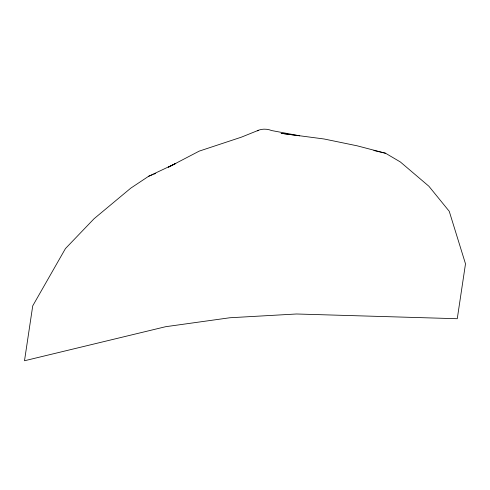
<?xml version="1.0" encoding="UTF-8"?>
<svg xmlns="http://www.w3.org/2000/svg" width="490" height="490" viewBox="0 0 490 490"><rect width="100%" height="100%" fill="white"/><g stroke="black" fill="none" stroke-linecap="round" stroke-linejoin="round"><path stroke-width="0.73" d="M258.628 130.211L241.3 137.194L199.203 151.128L168.425 167.176L175.812 163.44L148.672 176.253L130.806 188.129L94.043 218.754L65.446 248.577L32.732 305.858L24.5 360.756L165.645 326.707L229.786 317.765L296.542 313.992L457.268 318.721L465.5 263.822L449.244 211.3L428.873 186.231L400.342 161.951L385.563 153.248L357.185 145.824L324.135 138.995L281.119 133.323L299.727 135.822L271.705 130.567A11.932 7.099 8.5 0 0 257.311 130.867M148.672 176.253L152.188 174.857M153.597 174.293L155.71 173.454M373.864 150.516L385.563 153.248"/></g></svg>
